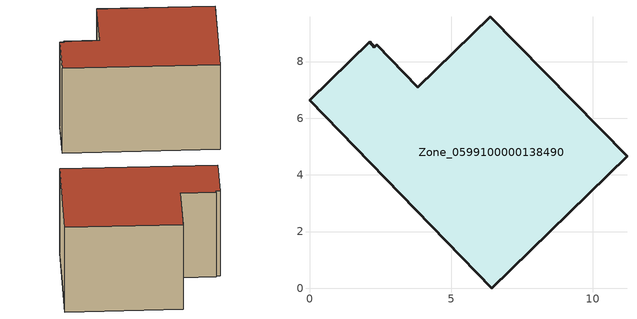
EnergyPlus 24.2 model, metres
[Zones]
Zone_0599100000138490
 floor ground (C_G): 2.29,8.51 2.37,8.59 3.83,7.09 6.39,9.58 11.21,4.65 6.44,0 0,6.63 2.12,8.7 z0
 wall outside (C_F): 6.44,0 11.21,4.65 6.39,9.58 3.83,7.09 2.37,8.59 2.29,8.51 2.12,8.7 0,6.63 6.44,0 z0:5.75
 roof outside (C_R): 2.37,8.59 2.29,8.51 2.12,8.7 0,6.63 6.44,0 11.21,4.65 6.39,9.58 3.83,7.09 z5.75
[BUILDING]
Pand.0599100000138490: North Axis=0; Terrain=City; Loads Convergence Tolerance Value=0.04; Temperature Convergence Tolerance Value=0.4; Solar Distribution=FullExterior; Maximum Number of Warmup Days=25; Minimum Number of Warmup Days=1
[Site:Location]
Rotterdam.The.Hague.AP_ZH_NLD Design_Conditions: Latitude=51.96; Longitude=4.45; Time Zone=1; Elevation=-4.5
[SITE:GROUNDTEMPERATURE:BUILDINGSURFACE]
18, 18, 18, 18, 18, 18, 18, 18, 18, 18, 18, 18
[MATERIAL] Thermal Absorptance=0.9; Solar Absorptance=0.7; Visible Absorptance=0.7
Name | Roughness | Thickness | Conductivity | Density | Specific Heat
G.TI.1975-1991 | MediumSmooth | 0.15 | 0.288461 | 540 | 1210
F.TI.1975-1991 | Rough | 0.3 | 0.230769 | 1920 | 840
R.TI.1975-1991 | MediumRough | 0.2 | 0.153846 | 1500 | 1000
[CONSTRUCTION]
C_G: G.TI.1975-1991
C_F: F.TI.1975-1991
C_R: R.TI.1975-1991
[ZONE]
Zone_0599100000138490: Type=1; Multiplier=1; Ceiling Height=Autocalculate; Volume=Autocalculate; Floor Area=autocalculate; Part of Total Floor Area=Yes
[ZONEINFILTRATION:DESIGNFLOWRATE]
Infil_Zone_0599100000138490: Zone or ZoneList or Space or SpaceList=Zone_0599100000138490; Schedule=AlwaysOn; Design Flow Rate Calculation Method=Flow/Area; Flow Rate per Floor Area=0.003; Constant Term Coefficient=1; Temperature Term Coefficient=0; Velocity Term Coefficient=0; Velocity Squared Term Coefficient=0
[HVACTEMPLATE:ZONE:IDEALLOADSAIRSYSTEM]
Zone_0599100000138490: Maximum Heating Supply Air Temperature=50; Minimum Cooling Supply Air Temperature=13; Maximum Heating Supply Air Humidity Ratio=0.0156; Minimum Cooling Supply Air Humidity Ratio=0.0077; Heating Limit=NoLimit; Cooling Limit=NoLimit; Dehumidification Control Type=ConstantSensibleHeatRatio; Cooling Sensible Heat Ratio=0.7; Dehumidification Setpoint=60; Humidification Control Type=None; Humidification Setpoint=30; Outdoor Air Method=None; Outdoor Air Flow Rate per Person=0.00944; Outdoor Air Flow Rate per Zone Floor Area=0; Outdoor Air Flow Rate per Zone=0; Demand Controlled Ventilation Type=None; Outdoor Air Economizer Type=NoEconomizer; Heat Recovery Type=None; Sensible Heat Recovery Effectiveness=0.7; Latent Heat Recovery Effectiveness=0.65
[ZONECONTROL:THERMOSTAT]
ThermostatControl_Zone_0599100000138490: Zone or ZoneList=Zone_0599100000138490; Control Type Schedule=DualSetpointControlType; Control 1=Thermostat_Zone_0599100000138490; Temperature Difference Between Cutout And Setpoint=0
[THERMOSTATSETPOINT:DUALSETPOINT]
Thermostat_Zone_0599100000138490: Heating Setpoint Temperature Schedule=HeatingSetpoint_Zone_0599100000138490; Cooling Setpoint Temperature Schedule=CoolingSetpoint_Zone_0599100000138490
[SCHEDULE:COMPACT]
HeatingSetpoint_Zone_0599100000138490: Through: 12/31, For: AllDays, Until: 24:00, 21
CoolingSetpoint_Zone_0599100000138490: Through: 12/31, For: AllDays, Until: 24:00, 24
DualSetpointControlType: Through: 12/31, For: AllDays, Until: 24:00, 4
AlwaysOn: Through: 12/31, For: AllDays, Until: 24:00, 1
